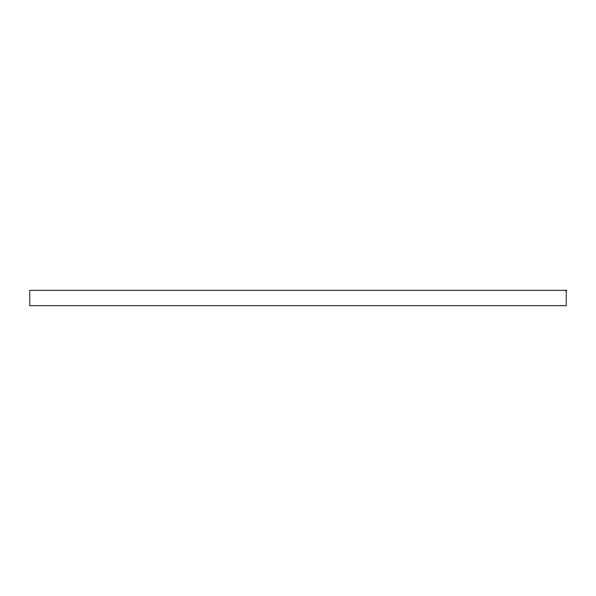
<?xml version="1.0" encoding="UTF-8"?>
<svg xmlns="http://www.w3.org/2000/svg" width="596" height="596" viewBox="0 0 596 596"><rect width="100%" height="100%" fill="white"/><g stroke="black" fill="none" stroke-linecap="round" stroke-linejoin="round"><path stroke-width="0.89" d="M566.2 290.274L29.8 290.274L29.8 305.726L566.2 305.726L566.2 290.274"/></g></svg>
